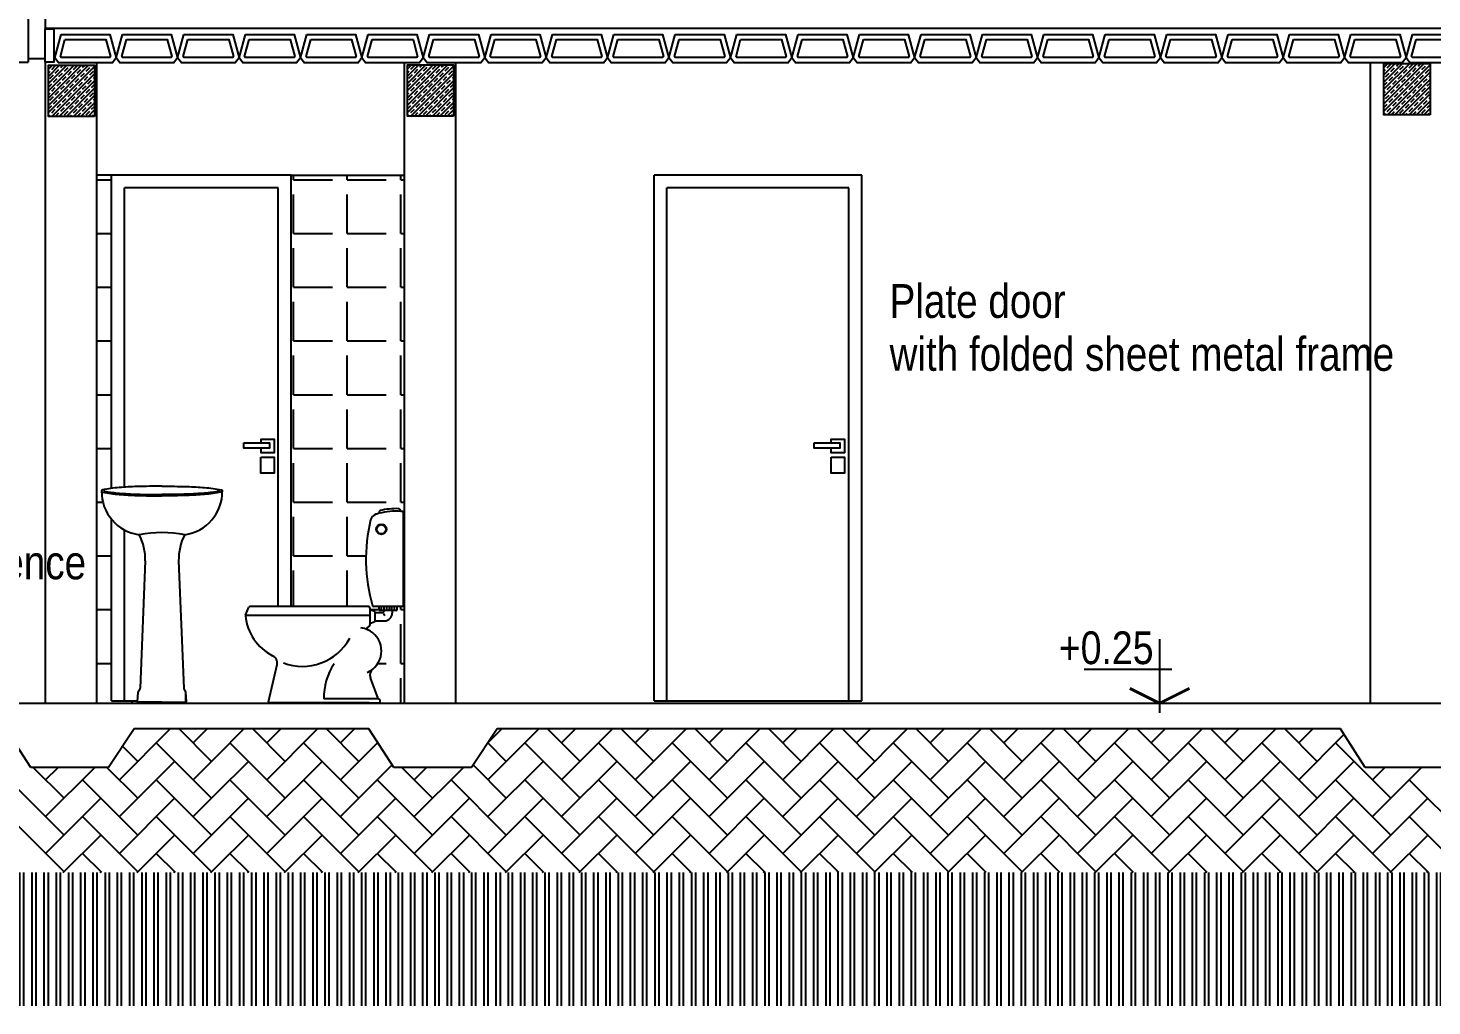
# Model space of a CAD drawing. Header units: millimetres. Extents: x 221 to 543, y -43 to 148.
# Drawn here: x 290.17 to 295.65, y 40.21 to 44.02 of the extents above; entities that cross this region are included whole.
import ezdxf

# ---------------------------------------------------------------- set-up
doc = ezdxf.new("R2010")
doc.units = ezdxf.units.MM
doc.linetypes.add('HIDDEN2', pattern=[4.7625, 3.175, -1.5875])
for name, color, linetype in [('10-CARP-VIST-2', 30, 'Continuous'), ('10-COTA-PARC-Esc-75', 4, 'Continuous'), ('10-M-A-100', 3, 'Continuous'), ('10-NIVELES EN CORTE', 7, 'Continuous'), ('COL', 7, 'Continuous'), ('DET', 4, 'Continuous')]:
    doc.layers.add(name, color=color, linetype=linetype)
doc.styles.add('NARROW', font='ARIALN.TTF')

# ---------------------------------------------------------------- blocks, each defined once
blk = doc.blocks.new('NIVEL-CORTE')
at = {"color": 8}
for p, q in [((0, 0.3332), (0, -0.0499)), ((-0.0639, 0.1759), (0.3926, 0.1759))]:
    blk.add_line(p, q, dxfattribs=at)
at = {"layer": '10-M-A-100', "color": 8, "linetype": 'HIDDEN2', "ltscale": 0.03}
blk.add_line((0.3491, 0), (-0.0639, 0), dxfattribs=at)
at = {"layer": '10-NIVELES EN CORTE', "const_width": 0.015}
for points in [[(0, 0), (-0.1552, 0.0778)], [(0, 0), (0.1552, 0.0778)]]:
    blk.add_lwpolyline(points, dxfattribs=at)
at = {"layer": '10-NIVELES EN CORTE', "style": 'NARROW'}
blk.add_attdef('NIVEL', (0.0552, 0.2039), '', height=0.17, dxfattribs=at)

msp = doc.modelspace()

# ---------------------------------------------------------------- hatches: boundary and pattern name
h = msp.add_hatch()
h.set_pattern_fill('JIS_STN_1E', color=252, scale=0.02, style=0)
h.set_pattern_definition([(45, (1.794166, 15.73497), (-0.0141421356, 0.0141421356), []), (45, (1.808266, 15.73497), (-0.0141421356, 0.0141421356), [0.02, -0.01])])
h.paths.add_polyline_path([(290.4324, 43.8805), (290.2524, 43.8805), (290.2524, 43.6805), (290.4324, 43.6805)])
h = msp.add_hatch()
h.set_pattern_fill('JIS_STN_1E', color=252, scale=0.02, style=0)
h.set_pattern_definition([(45, (3.193913, 15.735965), (-0.0141421356, 0.0141421356), []), (45, (3.208013, 15.735965), (-0.0141421356, 0.0141421356), [0.02, -0.01])])
h.paths.add_polyline_path([(291.8322, 43.8815), (291.6522, 43.8815), (291.6522, 43.6815), (291.8322, 43.6815)])
h = msp.add_hatch()
h.set_pattern_fill('JIS_STN_1E', color=252, scale=0.02, style=0)
h.set_pattern_definition([(45, (7.001355, 15.741058), (-0.0141421356, 0.0141421356), []), (45, (7.015455, 15.741058), (-0.0141421356, 0.0141421356), [0.02, -0.01])])
h.paths.add_polyline_path([(295.6396, 43.8866), (295.4596, 43.8866), (295.4596, 43.6866), (295.6396, 43.6866)])
h = msp.add_hatch()
h.set_pattern_fill('ANSI32', color=251, scale=0.005, angle=45, style=0)
h.set_pattern_definition([(90, (67.827806, 0.05659), (-0.047625, 3e-18), []), (90, (67.84368, 0.072465), (-0.047625, 3e-18), [])])
h.paths.add_polyline_path([(281.1349, 40.7326), (274.5328, 40.7326), (274.5328, 40.2119), (281.1349, 40.2119)])
h.paths.add_polyline_path([(285.5658, 40.7326), (281.1349, 40.7326), (281.1349, 40.2119), (285.5658, 40.2119)])
h.paths.add_polyline_path([(290.0854, 40.7326), (285.5658, 40.7326), (285.5658, 40.2119), (290.0854, 40.2119)])
h.paths.add_polyline_path([(294.8573, 40.7326), (290.0854, 40.7326), (290.0854, 40.2119), (294.8573, 40.2119)])
h.paths.add_polyline_path([(299.8386, 40.7326), (294.8573, 40.7326), (294.8573, 40.2119), (299.8386, 40.2119)])
h.paths.add_polyline_path([(304.0944, 40.7326), (299.8386, 40.7326), (299.8386, 40.2119), (304.0944, 40.2119)])

# ---------------------------------------------------------------- linework, layer by layer
for p, q in [((290.1738, 45.4918), (290.1738, 43.8918)), ((290.2396, 44.0925), (290.2396, 44.0222)), ((290.1038, 43.8918), (290.1738, 43.8918)), ((290.4987, 43.4516), (290.4396, 43.4516)), ((291.1987, 43.4516), (291.6396, 43.4516)), ((290.4987, 41.4016), (290.6004, 41.4016)), ((292.6139, 41.4016), (293.4239, 41.4016))]:
    msp.add_line(p, q)
at = {"color": 3}
msp.add_line((299.239, 44.0232, 0.0032), (290.2396, 44.0233, 0), dxfattribs=at)
at = {"color": 252}
for p, q in [((290.1738, 43.9055), (290.2396, 43.9055)), ((290.4396, 43.4334), (290.4987, 43.4334)), ((291.2081, 43.4334), (291.2081, 43.4516)), ((291.2081, 43.4334), (291.3605, 43.4334)), ((291.4177, 43.4334), (291.4177, 43.4516)), ((291.4177, 43.4334), (291.5701, 43.4334)), ((291.6272, 43.4334), (291.6272, 43.4516)), ((291.6272, 43.4334), (291.6396, 43.4334)), ((291.2081, 43.2239), (291.2081, 43.3763)), ((291.4177, 43.2239), (291.4177, 43.3763)), ((291.6272, 43.2239), (291.6272, 43.3763)), ((290.4396, 43.2239), (290.4987, 43.2239)), ((291.2081, 43.2239), (291.3605, 43.2239)), ((291.4177, 43.2239), (291.5701, 43.2239)), ((291.6272, 43.2239), (291.6396, 43.2239)), ((291.2081, 43.0143), (291.2081, 43.1667)), ((291.4177, 43.0143), (291.4177, 43.1667)), ((291.6272, 43.0143), (291.6272, 43.1667)), ((290.4396, 43.0143), (290.4987, 43.0143)), ((291.2081, 43.0143), (291.3605, 43.0143)), ((291.4177, 43.0143), (291.5701, 43.0143)), ((291.6272, 43.0143), (291.6396, 43.0143)), ((291.2081, 42.8048), (291.2081, 42.9572)), ((291.4177, 42.8048), (291.4177, 42.9572)), ((291.6272, 42.8048), (291.6272, 42.9572)), ((290.4396, 42.8048), (290.4987, 42.8048)), ((291.2081, 42.8048), (291.3605, 42.8048)), ((291.4177, 42.8048), (291.5701, 42.8048)), ((291.6272, 42.8048), (291.6396, 42.8048)), ((291.2081, 42.5952), (291.2081, 42.7476)), ((291.4177, 42.5952), (291.4177, 42.7476)), ((291.6272, 42.5952), (291.6272, 42.7476)), ((290.4396, 42.5952), (290.4987, 42.5952)), ((291.2081, 42.5952), (291.3605, 42.5952)), ((291.4177, 42.5952), (291.5701, 42.5952)), ((291.6272, 42.5952), (291.6396, 42.5952)), ((291.2081, 42.3857), (291.2081, 42.5381)), ((291.4177, 42.3857), (291.4177, 42.5381)), ((291.6272, 42.3857), (291.6272, 42.5381)), ((290.4396, 42.3857), (290.4987, 42.3857)), ((291.2081, 42.3857), (291.3605, 42.3857)), ((291.4177, 42.3857), (291.5701, 42.3857)), ((291.6272, 42.3857), (291.6396, 42.3857)), ((291.2081, 42.1761), (291.2081, 42.3285)), ((291.4177, 42.1761), (291.4177, 42.3285)), ((291.6272, 42.1761), (291.6272, 42.3285)), ((290.4396, 42.1761), (290.465, 42.1761)), ((291.2081, 42.1761), (291.3605, 42.1761)), ((291.4177, 42.1761), (291.5701, 42.1761)), ((291.6272, 42.1761), (291.6396, 42.1761)), ((291.2081, 41.9666), (291.2081, 42.119)), ((291.4177, 41.9666), (291.4177, 42.119)), ((290.4396, 41.9666), (290.4987, 41.9666)), ((291.2081, 41.9666), (291.3605, 41.9666)), ((291.4177, 41.9666), (291.4908, 41.9666)), ((291.6374, 41.9666), (291.6396, 41.9666)), ((291.2081, 41.7692), (291.2081, 41.9094)), ((291.4177, 41.7692), (291.4177, 41.9094)), ((291.6272, 41.757), (291.6272, 41.7692)), ((290.4396, 41.757), (290.4987, 41.757)), ((291.5054, 41.757), (291.5424, 41.757)), ((291.6272, 41.757), (291.6396, 41.757)), ((291.6272, 41.5475), (291.6272, 41.6999)), ((290.4396, 41.5475), (290.4987, 41.5475)), ((291.537, 41.5475), (291.5701, 41.5475)), ((291.6272, 41.5475), (291.6396, 41.5475)), ((291.6272, 41.3918), (291.6272, 41.4903)), ((290.5795, 41.3918), (290.5795, 41.4016)), ((290.789, 41.3995), (290.789, 41.4252)), ((290.789, 41.3918), (290.789, 41.3965))]:
    msp.add_line(p, q, dxfattribs=at)
at = {"color": 4}
for p, q in [((290.2396, 43.8918), (290.2396, 41.3918)), ((290.4396, 43.8918), (290.4396, 41.3918)), ((291.6396, 43.8897), (291.6396, 41.3918)), ((291.8396, 43.8897), (291.8396, 41.3918)), ((295.4058, 43.8897), (295.4058, 41.3918))]:
    msp.add_line(p, q, dxfattribs=at)
at = {"color": 2}
for p, q in [((291.1987, 41.7692), (291.1987, 43.4516)), ((293.4239, 41.4016), (293.4239, 43.4516)), ((290.1836, 41.142), (290.0868, 41.292)), ((290.5868, 41.292), (290.4868, 41.142)), ((291.502, 41.292), (290.5868, 41.292)), ((291.5988, 41.142), (291.502, 41.292)), ((292.002, 41.292), (291.902, 41.142)), ((295.2898, 41.292), (292.002, 41.292)), ((295.3865, 41.142), (295.2898, 41.292)), ((290.4868, 41.142), (290.1836, 41.142)), ((291.902, 41.142), (291.5988, 41.142)), ((295.6898, 41.142), (295.3865, 41.142))]:
    msp.add_line(p, q, dxfattribs=at)
at = {"color": 6}
msp.add_line((274.5328, 41.3918), (301.2396, 41.3918), dxfattribs=at)
at = {"color": 253}
for p, q in [((290.5292, 41.0937), (290.7275, 41.292)), ((290.8885, 41.1655), (290.762, 41.292)), ((290.8166, 41.2373), (290.8712, 41.292)), ((290.9093, 41.1863), (291.0149, 41.292)), ((291.1758, 41.1655), (291.0494, 41.292)), ((291.104, 41.2373), (291.1586, 41.292)), ((291.104, 41.0937), (291.3023, 41.292)), ((291.4632, 41.1655), (291.3367, 41.292)), ((291.3914, 41.2373), (291.446, 41.292)), ((291.9661, 41.2373), (292.0207, 41.292)), ((291.9661, 41.0937), (292.1644, 41.292)), ((292.3253, 41.1655), (292.1988, 41.292)), ((292.2535, 41.2373), (292.3081, 41.292)), ((292.2535, 41.0937), (292.4518, 41.292)), ((292.6127, 41.1655), (292.4862, 41.292)), ((292.5408, 41.2373), (292.5954, 41.292)), ((292.5408, 41.0937), (292.7391, 41.292)), ((292.9, 41.1655), (292.7736, 41.292)), ((292.8282, 41.2373), (292.8828, 41.292)), ((292.8282, 41.0937), (293.0265, 41.292)), ((293.1874, 41.1655), (293.0609, 41.292)), ((293.1156, 41.2373), (293.1702, 41.292)), ((293.1156, 41.0937), (293.3139, 41.292)), ((293.4748, 41.1655), (293.3483, 41.292)), ((293.4029, 41.2373), (293.4575, 41.292)), ((293.4029, 41.0937), (293.6012, 41.292)), ((293.7621, 41.1655), (293.6357, 41.292)), ((293.6903, 41.2373), (293.7449, 41.292)), ((293.6903, 41.0937), (293.8886, 41.292)), ((294.0495, 41.1655), (293.923, 41.292)), ((293.9777, 41.2373), (294.0323, 41.292)), ((293.9777, 41.0937), (294.176, 41.292)), ((294.3369, 41.1655), (294.2104, 41.292)), ((294.265, 41.2373), (294.3196, 41.292)), ((294.265, 41.0937), (294.4633, 41.292)), ((294.6242, 41.1655), (294.4978, 41.292)), ((294.5524, 41.2373), (294.607, 41.292)), ((294.5524, 41.0937), (294.7507, 41.292)), ((294.9116, 41.1655), (294.7852, 41.292)), ((294.8398, 41.2373), (294.8944, 41.292)), ((294.8398, 41.0937), (295.0381, 41.292)), ((295.199, 41.1655), (295.0725, 41.292)), ((295.1271, 41.2373), (295.1818, 41.292)), ((295.1271, 41.0937), (295.3038, 41.2703)), ((290.6011, 41.1655), (290.5419, 41.2246)), ((290.8885, 41.0218), (290.6729, 41.2373)), ((291.1758, 41.0218), (290.9603, 41.2373)), ((291.4632, 41.0218), (291.2477, 41.2373)), ((291.3914, 41.0937), (291.5364, 41.2387)), ((291.5413, 41.2311), (291.535, 41.2373)), ((292.0379, 41.1655), (291.9658, 41.2376)), ((292.3253, 41.0218), (292.1098, 41.2373)), ((292.6127, 41.0218), (292.3971, 41.2373)), ((292.9, 41.0218), (292.6845, 41.2373)), ((293.1874, 41.0218), (292.9719, 41.2373)), ((293.4748, 41.0218), (293.2592, 41.2373)), ((293.7621, 41.0218), (293.5466, 41.2373)), ((293.921, 41.1503), (293.834, 41.2373)), ((294.3369, 41.0218), (294.1213, 41.2373)), ((294.6242, 41.0218), (294.4087, 41.2373)), ((294.9116, 41.0218), (294.6961, 41.2373)), ((295.199, 41.0218), (294.9835, 41.2373)), ((295.4863, 41.0218), (295.2708, 41.2373)), ((290.5292, 40.95), (290.7448, 41.1655)), ((290.8166, 41.0937), (290.9093, 41.1863)), ((290.9093, 41.0426), (291.0321, 41.1655)), ((291.104, 40.95), (291.3195, 41.1655)), ((291.9661, 40.95), (292.1816, 41.1655)), ((292.2535, 40.95), (292.469, 41.1655)), ((292.5408, 40.95), (292.7563, 41.1655)), ((292.8282, 40.95), (293.0437, 41.1655)), ((293.1156, 40.95), (293.3311, 41.1655)), ((293.4029, 40.95), (293.6185, 41.1655)), ((293.6903, 40.95), (293.9058, 41.1655)), ((293.9777, 40.95), (294.1932, 41.1655)), ((294.265, 40.95), (294.4806, 41.1655)), ((294.5524, 40.95), (294.7679, 41.1655)), ((294.8398, 40.95), (295.0553, 41.1655)), ((295.1271, 40.95), (295.3427, 41.1655)), ((290.3137, 41.0218), (290.1936, 41.142)), ((290.2419, 41.0937), (290.2902, 41.142)), ((290.2419, 40.95), (290.4339, 41.142)), ((290.6011, 41.0218), (290.4809, 41.142)), ((291.3914, 40.95), (291.5927, 41.1513)), ((291.7506, 41.0218), (291.6304, 41.142)), ((291.6787, 41.0937), (291.727, 41.142)), ((291.6787, 40.95), (291.8707, 41.142)), ((292.0379, 41.0218), (291.9083, 41.1514)), ((294.0495, 41.0218), (293.921, 41.1503)), ((295.4145, 41.0937), (295.4628, 41.142)), ((295.4145, 40.95), (295.6065, 41.142)), ((290.3137, 40.8781), (290.0982, 41.0937)), ((290.6011, 40.8781), (290.3856, 41.0937)), ((290.8885, 40.8781), (290.6729, 41.0937)), ((291.1758, 40.8781), (290.9603, 41.0937)), ((291.4632, 40.8781), (291.2477, 41.0937)), ((291.7506, 40.8781), (291.535, 41.0937)), ((292.0379, 40.8781), (291.8224, 41.0937)), ((292.3253, 40.8781), (292.1098, 41.0937)), ((292.6127, 40.8781), (292.3971, 41.0937)), ((292.9, 40.8781), (292.6845, 41.0937)), ((293.1874, 40.8781), (292.9719, 41.0937)), ((293.4748, 40.8781), (293.2592, 41.0937)), ((293.7621, 40.8781), (293.5466, 41.0937)), ((293.921, 41.0066), (293.834, 41.0937)), ((294.3369, 40.8781), (294.1213, 41.0937)), ((294.6242, 40.8781), (294.4087, 41.0937)), ((294.9116, 40.8781), (294.6961, 41.0937)), ((295.199, 40.8781), (294.9835, 41.0937)), ((295.4863, 40.8781), (295.2708, 41.0937)), ((295.7737, 40.8781), (295.5582, 41.0937)), ((290.2419, 40.8063), (290.4574, 41.0218)), ((290.5292, 40.8063), (290.7448, 41.0218)), ((290.8166, 40.95), (290.9093, 41.0426)), ((290.9093, 40.899), (291.0321, 41.0218)), ((291.104, 40.8063), (291.3195, 41.0218)), ((291.3914, 40.8063), (291.6069, 41.0218)), ((291.6787, 40.8063), (291.8942, 41.0218)), ((291.9661, 40.8063), (292.1816, 41.0218)), ((292.2535, 40.8063), (292.469, 41.0218)), ((292.5408, 40.8063), (292.7563, 41.0218)), ((292.8282, 40.8063), (293.0437, 41.0218)), ((293.1156, 40.8063), (293.3311, 41.0218)), ((293.4029, 40.8063), (293.6185, 41.0218)), ((293.6903, 40.8063), (293.9058, 41.0218)), ((294.0495, 40.8781), (293.921, 41.0066)), ((293.9777, 40.8063), (294.1932, 41.0218)), ((294.265, 40.8063), (294.4806, 41.0218)), ((294.5524, 40.8063), (294.7679, 41.0218)), ((294.8398, 40.8063), (295.0553, 41.0218)), ((295.1271, 40.8063), (295.3427, 41.0218)), ((295.4145, 40.8063), (295.63, 41.0218)), ((290.3137, 40.7344), (290.0982, 40.95)), ((290.6011, 40.7344), (290.3856, 40.95)), ((290.8885, 40.7344), (290.6729, 40.95)), ((291.1758, 40.7344), (290.9603, 40.95)), ((291.4632, 40.7344), (291.2477, 40.95)), ((291.7506, 40.7344), (291.535, 40.95)), ((292.0379, 40.7344), (291.8224, 40.95)), ((292.3253, 40.7344), (292.1098, 40.95)), ((292.6127, 40.7344), (292.3971, 40.95)), ((292.9, 40.7344), (292.6845, 40.95)), ((293.1874, 40.7344), (292.9719, 40.95)), ((293.4748, 40.7344), (293.2592, 40.95)), ((293.7621, 40.7344), (293.5466, 40.95)), ((293.921, 40.863), (293.834, 40.95)), ((294.3369, 40.7344), (294.1213, 40.95)), ((294.6242, 40.7344), (294.4087, 40.95)), ((294.9116, 40.7344), (294.6961, 40.95)), ((295.199, 40.7344), (294.9835, 40.95)), ((295.4863, 40.7344), (295.2708, 40.95)), ((295.7737, 40.7344), (295.5582, 40.95)), ((290.8166, 40.8063), (290.9093, 40.899)), ((290.3108, 40.7316), (290.4574, 40.8781)), ((290.5982, 40.7316), (290.7448, 40.8781)), ((290.9093, 40.7553), (291.0321, 40.8781)), ((291.1729, 40.7316), (291.3195, 40.8781)), ((291.4603, 40.7316), (291.6069, 40.8781)), ((291.7477, 40.7316), (291.8942, 40.8781)), ((292.0351, 40.7316), (292.1816, 40.8781)), ((292.3224, 40.7316), (292.469, 40.8781)), ((292.6098, 40.7316), (292.7563, 40.8781)), ((292.8972, 40.7316), (293.0437, 40.8781)), ((293.1845, 40.7316), (293.3311, 40.8781)), ((293.4719, 40.7316), (293.6185, 40.8781)), ((293.7593, 40.7316), (293.9058, 40.8781)), ((294.0495, 40.7344), (293.921, 40.863)), ((294.0466, 40.7316), (294.1932, 40.8781)), ((294.334, 40.7316), (294.4806, 40.8781)), ((294.6214, 40.7316), (294.7679, 40.8781)), ((294.9087, 40.7316), (295.0553, 40.8781)), ((295.1961, 40.7316), (295.3427, 40.8781)), ((295.4835, 40.7316), (295.63, 40.8781)), ((290.4603, 40.7316), (290.3856, 40.8063)), ((290.7476, 40.7316), (290.6729, 40.8063)), ((291.035, 40.7316), (290.9603, 40.8063)), ((291.3224, 40.7316), (291.2477, 40.8063)), ((291.6098, 40.7316), (291.535, 40.8063)), ((291.8971, 40.7316), (291.8224, 40.8063)), ((292.1845, 40.7316), (292.1098, 40.8063)), ((292.4719, 40.7316), (292.3971, 40.8063)), ((292.7592, 40.7316), (292.6845, 40.8063)), ((293.0466, 40.7316), (292.9719, 40.8063)), ((293.334, 40.7316), (293.2592, 40.8063)), ((293.6213, 40.7316), (293.5466, 40.8063)), ((293.9087, 40.7316), (293.834, 40.8063)), ((294.1961, 40.7316), (294.1213, 40.8063)), ((294.4834, 40.7316), (294.4087, 40.8063)), ((294.7708, 40.7316), (294.6961, 40.8063)), ((295.0582, 40.7316), (294.9835, 40.8063)), ((295.3455, 40.7316), (295.2708, 40.8063)), ((295.6329, 40.7316), (295.5582, 40.8063)), ((290.4545, 40.7316), (290.4574, 40.7344)), ((290.7419, 40.7316), (290.7448, 40.7344)), ((290.8856, 40.7316), (290.9093, 40.7553)), ((291.0293, 40.7316), (291.0321, 40.7344)), ((291.3166, 40.7316), (291.3195, 40.7344)), ((291.604, 40.7316), (291.6069, 40.7344)), ((291.8914, 40.7316), (291.8942, 40.7344)), ((292.1787, 40.7316), (292.1816, 40.7344)), ((292.4661, 40.7316), (292.469, 40.7344)), ((292.7535, 40.7316), (292.7563, 40.7344)), ((293.0408, 40.7316), (293.0437, 40.7344)), ((293.3282, 40.7316), (293.3311, 40.7344)), ((293.6156, 40.7316), (293.6185, 40.7344)), ((293.9029, 40.7316), (293.9058, 40.7344)), ((294.1903, 40.7316), (294.1932, 40.7344)), ((294.4777, 40.7316), (294.4806, 40.7344)), ((294.765, 40.7316), (294.7679, 40.7344)), ((295.0524, 40.7316), (295.0553, 40.7344)), ((295.3398, 40.7316), (295.3427, 40.7344)), ((295.6272, 40.7316), (295.63, 40.7344))]:
    msp.add_line(p, q, dxfattribs=at)
at = {"color": 3}
msp.add_lwpolyline([(290.2396, 44.0222), (290.2739, 44.0222), (290.2739, 43.8918), (290.2396, 43.8918)], close=True, dxfattribs=at)
at = {"color": 2}
for points in [[(290.4324, 43.6805), (290.2524, 43.6805), (290.2524, 43.8805), (290.4324, 43.8805)], [(291.8322, 43.6815), (291.6522, 43.6815), (291.6522, 43.8815), (291.8322, 43.8815)], [(295.6396, 43.6866), (295.4596, 43.6866), (295.4596, 43.8866), (295.6396, 43.8866)]]:
    msp.add_lwpolyline(points, close=True, dxfattribs=at)
for points in [[(291.0818, 42.407), (291.0818, 42.4224), (291.1332, 42.4224), (291.1332, 42.3685), (291.0818, 42.3685), (291.0818, 42.3865)], [(293.3047, 42.407), (293.3047, 42.4224), (293.356, 42.4224), (293.356, 42.3685), (293.3047, 42.3685), (293.3047, 42.3865)]]:
    msp.add_lwpolyline(points)
for points in [[(291.015, 42.407), (291.1152, 42.407), (291.1152, 42.3865), (291.015, 42.3865)], [(293.2379, 42.407), (293.3381, 42.407), (293.3381, 42.3865), (293.2379, 42.3865)], [(291.0813, 42.3519), (291.1332, 42.3519), (291.1332, 42.2886), (291.0813, 42.2886)], [(293.3041, 42.3519), (293.3561, 42.3519), (293.3561, 42.2886), (293.3041, 42.2886)]]:
    msp.add_lwpolyline(points, close=True)
at = {"color": 7}
for points in [[(290.6953, 42.2385, 0.008312), (290.5979, 42.2369, 0.011719), (290.5289, 42.233, 0.027845), (290.4637, 42.224, 0.359182), (290.46, 42.2196, 0.359182), (290.4637, 42.2152, 0.027845), (290.5289, 42.2062, 0.011719), (290.5979, 42.2023, 0.008312), (290.6953, 42.2007, 0.008312)], [(290.6953, 42.2385, -0.008312), (290.7927, 42.2369, -0.011719), (290.8617, 42.233, -0.027845), (290.927, 42.224, -0.359182), (290.9307, 42.2196, -0.359182), (290.927, 42.2152, -0.027845), (290.8617, 42.2062, -0.011719), (290.7927, 42.2023, -0.008312), (290.6953, 42.2007, -0.008312)]]:
    msp.add_lwpolyline(points, format="xyb", dxfattribs=at)
for centre, radius, start, end in [((290.6292, 42.217), 0.1692, 179.1323, 262.313), ((290.6212, 42.2098), 0.1609, 180.9152, 181.4914), ((290.7615, 42.217), 0.1692, 277.687, 0.8677), ((290.6592, 42.4473), 0.4014, 261.6652, 262.4583)]:
    msp.add_arc(centre, radius, start, end, dxfattribs=at)
at = {"color": 0}
msp.add_arc((291.0255, 41.7334), 0.005, 156.8014, 185.6937, dxfattribs=at)
at = {"layer": '10-CARP-VIST-2', "color": 2}
for p, q in [((291.1987, 43.4516), (290.4987, 43.4516)), ((290.4987, 42.2297), (290.4987, 43.4516)), ((291.1987, 41.7692), (291.1987, 43.4516)), ((293.4239, 43.4516), (292.6139, 43.4516)), ((292.6139, 41.4016), (292.6139, 43.4516)), ((293.4239, 41.4016), (293.4239, 43.4516)), ((290.4987, 41.4016), (290.4987, 42.1093))]:
    msp.add_line(p, q, dxfattribs=at)
at = {"layer": '10-CARP-VIST-2', "color": 0}
for p, q in [((291.1487, 43.4016), (290.5487, 43.4016)), ((290.5487, 42.2344), (290.5487, 43.4016)), ((291.1487, 41.7692), (291.1487, 43.4016)), ((293.3739, 43.4016), (292.6639, 43.4016)), ((292.6639, 41.4016), (292.6639, 43.4016)), ((293.3739, 41.4016), (293.3739, 43.4016)), ((290.5487, 41.4016), (290.5487, 42.0682))]:
    msp.add_line(p, q, dxfattribs=at)
at = {"layer": '10-COTA-PARC-Esc-75', "color": 3}
for points in [[(290.302, 43.9997), (290.492, 43.9997), (290.5168, 43.909), (290.502, 43.8897), (290.292, 43.8897), (290.2773, 43.909)], [(290.3173, 43.9797), (290.4767, 43.9797), (290.4949, 43.9133), (290.4921, 43.9097), (290.3019, 43.9097), (290.2992, 43.9133)], [(290.5415, 43.9997), (290.7315, 43.9997), (290.7562, 43.909), (290.7415, 43.8897), (290.5315, 43.8897), (290.5168, 43.909)], [(290.5568, 43.9797), (290.7162, 43.9797), (290.7343, 43.9133), (290.7316, 43.9097), (290.5414, 43.9097), (290.5386, 43.9133)], [(290.781, 43.9997), (290.971, 43.9997), (290.9957, 43.909), (290.981, 43.8897), (290.771, 43.8897), (290.7562, 43.909)], [(290.7962, 43.9797), (290.9557, 43.9797), (290.9738, 43.9133), (290.9711, 43.9097), (290.7809, 43.9097), (290.7781, 43.9133)], [(291.0204, 43.9997), (291.2104, 43.9997), (291.2352, 43.909), (291.2204, 43.8897), (291.0104, 43.8897), (290.9957, 43.909)], [(291.0357, 43.9797), (291.1952, 43.9797), (291.2133, 43.9133), (291.2105, 43.9097), (291.0203, 43.9097), (291.0176, 43.9133)], [(291.2599, 43.9997), (291.4499, 43.9997), (291.4747, 43.909), (291.4599, 43.8897), (291.2499, 43.8897), (291.2352, 43.909)], [(291.2752, 43.9797), (291.4346, 43.9797), (291.4528, 43.9133), (291.45, 43.9097), (291.2598, 43.9097), (291.2571, 43.9133)], [(291.4994, 43.9997), (291.6894, 43.9997), (291.7141, 43.909), (291.6994, 43.8897), (291.4894, 43.8897), (291.4747, 43.909)], [(291.5147, 43.9797), (291.6741, 43.9797), (291.6922, 43.9133), (291.6895, 43.9097), (291.4993, 43.9097), (291.4965, 43.9133)], [(291.7389, 43.9997), (291.9289, 43.9997), (291.9536, 43.909), (291.9389, 43.8897), (291.7289, 43.8897), (291.7141, 43.909)], [(291.7541, 43.9797), (291.9136, 43.9797), (291.9317, 43.9133), (291.929, 43.9097), (291.7388, 43.9097), (291.736, 43.9133)], [(291.9783, 43.9997), (292.1683, 43.9997), (292.1931, 43.909), (292.1783, 43.8897), (291.9683, 43.8897), (291.9536, 43.909)], [(291.9936, 43.9797), (292.1531, 43.9797), (292.1712, 43.9133), (292.1684, 43.9097), (291.9782, 43.9097), (291.9755, 43.9133)], [(292.2178, 43.9997), (292.4078, 43.9997), (292.4326, 43.909), (292.4178, 43.8897), (292.2078, 43.8897), (292.1931, 43.909)], [(292.2331, 43.9797), (292.3925, 43.9797), (292.4107, 43.9133), (292.4079, 43.9097), (292.2177, 43.9097), (292.215, 43.9133)], [(292.4573, 43.9997), (292.6473, 43.9997), (292.672, 43.909), (292.6573, 43.8897), (292.4473, 43.8897), (292.4326, 43.909)], [(292.4726, 43.9797), (292.632, 43.9797), (292.6501, 43.9133), (292.6474, 43.9097), (292.4572, 43.9097), (292.4545, 43.9133)], [(292.6968, 43.9997), (292.8868, 43.9997), (292.9115, 43.909), (292.8968, 43.8897), (292.6868, 43.8897), (292.672, 43.909)], [(292.712, 43.9797), (292.8715, 43.9797), (292.8896, 43.9133), (292.8869, 43.9097), (292.6967, 43.9097), (292.6939, 43.9133)], [(292.9362, 43.9997), (293.1262, 43.9997), (293.151, 43.909), (293.1362, 43.8897), (292.9262, 43.8897), (292.9115, 43.909)], [(292.9515, 43.9797), (293.111, 43.9797), (293.1291, 43.9133), (293.1264, 43.9097), (292.9361, 43.9097), (292.9334, 43.9133)], [(293.1757, 43.9997), (293.3657, 43.9997), (293.3905, 43.909), (293.3757, 43.8897), (293.1657, 43.8897), (293.151, 43.909)], [(293.191, 43.9797), (293.3504, 43.9797), (293.3686, 43.9133), (293.3658, 43.9097), (293.1756, 43.9097), (293.1729, 43.9133)], [(293.4152, 43.9997), (293.6052, 43.9997), (293.6299, 43.909), (293.6152, 43.8897), (293.4052, 43.8897), (293.3905, 43.909)], [(293.4305, 43.9797), (293.5899, 43.9797), (293.608, 43.9133), (293.6053, 43.9097), (293.4151, 43.9097), (293.4124, 43.9133)], [(293.6547, 43.9997), (293.8447, 43.9997), (293.8694, 43.909), (293.8547, 43.8897), (293.6447, 43.8897), (293.6299, 43.909)], [(293.6699, 43.9797), (293.8294, 43.9797), (293.8475, 43.9133), (293.8448, 43.9097), (293.6546, 43.9097), (293.6518, 43.9133)], [(293.8941, 43.9997), (294.0841, 43.9997), (294.1089, 43.909), (294.0941, 43.8897), (293.8841, 43.8897), (293.8694, 43.909)], [(293.9094, 43.9797), (294.0689, 43.9797), (294.087, 43.9133), (294.0843, 43.9097), (293.894, 43.9097), (293.8913, 43.9133)], [(294.1336, 43.9997), (294.3236, 43.9997), (294.3484, 43.909), (294.3336, 43.8897), (294.1236, 43.8897), (294.1089, 43.909)], [(294.1489, 43.9797), (294.3083, 43.9797), (294.3265, 43.9133), (294.3237, 43.9097), (294.1335, 43.9097), (294.1308, 43.9133)], [(294.3731, 43.9997), (294.5631, 43.9997), (294.5878, 43.909), (294.5731, 43.8897), (294.3631, 43.8897), (294.3484, 43.909)], [(294.3884, 43.9797), (294.5478, 43.9797), (294.5659, 43.9133), (294.5632, 43.9097), (294.373, 43.9097), (294.3703, 43.9133)], [(294.6126, 43.9997), (294.8026, 43.9997), (294.8273, 43.909), (294.8126, 43.8897), (294.6026, 43.8897), (294.5878, 43.909)], [(294.6278, 43.9797), (294.7873, 43.9797), (294.8054, 43.9133), (294.8027, 43.9097), (294.6125, 43.9097), (294.6097, 43.9133)], [(294.852, 43.9997), (295.042, 43.9997), (295.0668, 43.909), (295.052, 43.8897), (294.842, 43.8897), (294.8273, 43.909)], [(294.8673, 43.9797), (295.0268, 43.9797), (295.0449, 43.9133), (295.0422, 43.9097), (294.8519, 43.9097), (294.8492, 43.9133)], [(295.0915, 43.9997), (295.2815, 43.9997), (295.3063, 43.909), (295.2915, 43.8897), (295.0815, 43.8897), (295.0668, 43.909)], [(295.1068, 43.9797), (295.2662, 43.9797), (295.2844, 43.9133), (295.2816, 43.9097), (295.0914, 43.9097), (295.0887, 43.9133)], [(295.331, 43.9997), (295.521, 43.9997), (295.5457, 43.909), (295.531, 43.8897), (295.321, 43.8897), (295.3063, 43.909)], [(295.3463, 43.9797), (295.5057, 43.9797), (295.5238, 43.9133), (295.5211, 43.9097), (295.3309, 43.9097), (295.3282, 43.9133)], [(295.5705, 43.9997), (295.7605, 43.9997), (295.7852, 43.909), (295.7705, 43.8897), (295.5605, 43.8897), (295.5457, 43.909)], [(295.5857, 43.9797), (295.7452, 43.9797), (295.7633, 43.9133), (295.7606, 43.9097), (295.5704, 43.9097), (295.5676, 43.9133)]]:
    msp.add_lwpolyline(points, close=True, dxfattribs=at)
at = {"layer": 'COL', "color": 7}
for p, q in [((290.6303, 41.9475), (290.6102, 41.4515)), ((290.7603, 41.9475), (290.7805, 41.4515)), ((290.6002, 41.3981), (290.6022, 41.435)), ((290.7904, 41.3981), (290.7885, 41.435)), ((290.6953, 41.3965), (290.6017, 41.3965)), ((290.6952, 41.3965), (290.6953, 41.3965)), ((290.6952, 41.3965), (290.6952, 41.3965)), ((290.6953, 41.3965), (290.7889, 41.3965))]:
    msp.add_line(p, q, dxfattribs=at)
for centre, radius, start, end in [((290.6953, 41.5804), 0.4773, 79.28, 100.72), ((290.4192, 41.9519), 0.2112, 358.8123, 27.481), ((290.9715, 41.9519), 0.2112, 152.519, 181.1877), ((290.6127, 41.4345), 0.0105, 135.8189, 177.0373), ((290.6013, 41.4499), 0.00899, 295.0346, 10.0472), ((290.7893, 41.4499), 0.00899, 169.9528, 244.9654), ((290.778, 41.4345), 0.0105, 2.9627, 44.1811), ((290.6017, 41.398), 0.0015, 177.0373, 270), ((290.7889, 41.398), 0.0015, 270, 2.9627)]:
    msp.add_arc(centre, radius, start, end, dxfattribs=at)
at = {"layer": 'COL', "color": 7, "linetype": 'ByBlock'}
for p in [(290.6017, 41.3965), (290.7889, 41.3965)]:
    msp.add_point(p, dxfattribs=at)
at = {"layer": 'DET', "color": 0}
for p, q in [((291.6374, 41.7732), (291.6374, 42.1356)), ((291.0209, 41.7354), (291.0341, 41.7662)), ((291.5004, 41.7692), (291.0387, 41.7692)), ((291.5054, 41.7642), (291.5054, 41.6964)), ((291.6334, 41.7692), (291.5204, 41.7692)), ((291.5419, 41.7592), (291.5419, 41.7692)), ((291.5519, 41.7542), (291.5519, 41.7692)), ((291.5619, 41.7542), (291.5619, 41.7692)), ((291.5719, 41.7542), (291.5719, 41.7692)), ((291.5819, 41.7542), (291.5819, 41.7692)), ((291.5919, 41.7542), (291.5919, 41.7692)), ((291.6019, 41.7542), (291.6019, 41.7692)), ((291.6119, 41.7592), (291.6119, 41.7692)), ((291.5054, 41.7342), (291.0206, 41.7342)), ((291.5254, 41.7492), (291.5054, 41.7564)), ((291.5254, 41.7092), (291.5054, 41.702)), ((291.5254, 41.7492), (291.5254, 41.7092)), ((291.5254, 41.7453), (291.5558, 41.7453)), ((291.5254, 41.7132), (291.563, 41.7132)), ((291.6069, 41.7542), (291.5469, 41.7542)), ((291.5595, 41.7421), (291.5643, 41.7345)), ((291.5608, 41.7544), (291.5608, 41.7503)), ((291.593, 41.7544), (291.593, 41.7432)), ((291.1112, 41.3979), (291.1444, 41.5428)), ((291.5386, 41.4109), (291.5079, 41.4913)), ((291.1142, 41.3942), (291.5447, 41.3942)), ((291.5034, 41.3942), (291.1142, 41.3942)), ((291.5402, 41.4092), (291.3259, 41.4092)), ((291.5467, 41.3962), (291.5467, 41.4017))]:
    msp.add_line(p, q, dxfattribs=at)
at = {"layer": 'DET', "color": 2}
for points in [[(290.471, 42.2189, 0.025098), (290.5293, 42.2112, 0.011719), (290.5981, 42.2073, 0.008312), (290.6953, 42.2057, 0.008312)], [(290.9197, 42.2189, -0.025098), (290.8613, 42.2112, -0.011719), (290.7926, 42.2073, -0.008312), (290.6953, 42.2057, -0.008312)]]:
    msp.add_lwpolyline(points, format="xyb", dxfattribs=at)
at = {"layer": 'DET', "color": 0}
for radius in [0.02, 0.018]:
    msp.add_circle((291.5506, 42.0705), radius, dxfattribs=at)
at = {"layer": 'DET', "color": 2}
for centre, start, end in [((290.4719, 42.2221), 105.1345, 265.2614), ((290.9188, 42.2221), 285.8801, 74.8655)]:
    msp.add_arc(centre, 0.00339, start, end, dxfattribs=at)
at = {"layer": 'DET', "color": 0}
for centre, radius, start, end in [((291.6079, 41.8739), 0.2769, 88.0767, 103.0902), ((291.6164, 42.1407), 0.01, 357.0491, 90.9271), ((292.1438, 41.9542), 0.6532, 166.4407, 196.1898), ((291.538, 42.1003), 0.03, 107.1499, 166.4407), ((291.6079, 41.8739), 0.2669, 104.1392, 107.1499), ((291.5507, 42.1367), 0.00889, 128.2003, 206.0946), ((291.6079, 41.8739), 0.2669, 86.0291, 104.1392), ((291.6079, 41.8739), 0.2669, 84.4321, 86.0291), ((291.6334, 42.1356), 0.004, 0, 84.4321), ((291.0387, 41.7642), 0.005, 90, 156.8014), ((291.5004, 41.7642), 0.005, 0, 90), ((291.5204, 41.7732), 0.004, 196.1898, 270), ((291.6334, 41.7732), 0.004, 270, 0), ((291.2165, 41.7525), 0.1969, 185.6937, 242.8751), ((291.5469, 41.7592), 0.005, 180, 270), ((291.5558, 41.7503), 0.005, 270, 0), ((291.563, 41.7432), 0.03, 270, 0), ((291.6069, 41.7592), 0.005, 270, 0), ((291.4608, 41.5959), 0.0902, 65.9118, 83.7307), ((291.5028, 41.6826), 0.00818, 104.022, 176.5443), ((291.4997, 41.6828), 0.005, 176.5443, 245.9118), ((291.4608, 41.5959), 0.0902, 308.6883, 65.9118), ((291.4994, 41.6964), 0.006, 284.022, 0), ((291.2431, 41.7457), 0.2097, 249.2028, 331.4056), ((291.1151, 41.5495), 0.03, 347.125, 67.2853), ((291.5775, 41.4092), 0.2516, 147.1735, 180), ((291.4608, 41.5959), 0.0902, 292.3145, 308.6883), ((291.536, 41.502), 0.03, 128.6884, 200.8545), ((291.1142, 41.3972), 0.003, 167.125, 270), ((291.5414, 41.412), 0.003, 200.8545, 258.171), ((291.5392, 41.4017), 0.0075, 0, 78.171), ((291.5447, 41.3962), 0.002, 270, 0)]:
    msp.add_arc(centre, radius, start, end, dxfattribs=at)

# ---------------------------------------------------------------- block references
at = {"color": 3}
ref = msp.add_blockref('NIVEL-CORTE', (294.5849, 41.3918), dxfattribs=dict(at, xscale=-0.75, yscale=0.75, zscale=0.75))
ref.add_attrib('NIVEL', '+0.25', (294.1918, 41.5447), dxfattribs={"layer": '10-NIVELES EN CORTE', "height": 0.1275, "style": 'NARROW'})

# ---------------------------------------------------------------- texts
at = {"color": 0, "style": 'NARROW'}
for s, height, p in [('Plate door', 0.13148, (293.5321, 42.8948)), ('with folded sheet metal frame', 0.131483, (293.5321, 42.6883)), ('Ferrum Linea Florence', 0.131483, (288.8761, 41.8755))]:
    msp.add_text(s, height=height, dxfattribs=at).set_placement(p)

doc.saveas('drawing.dxf')
